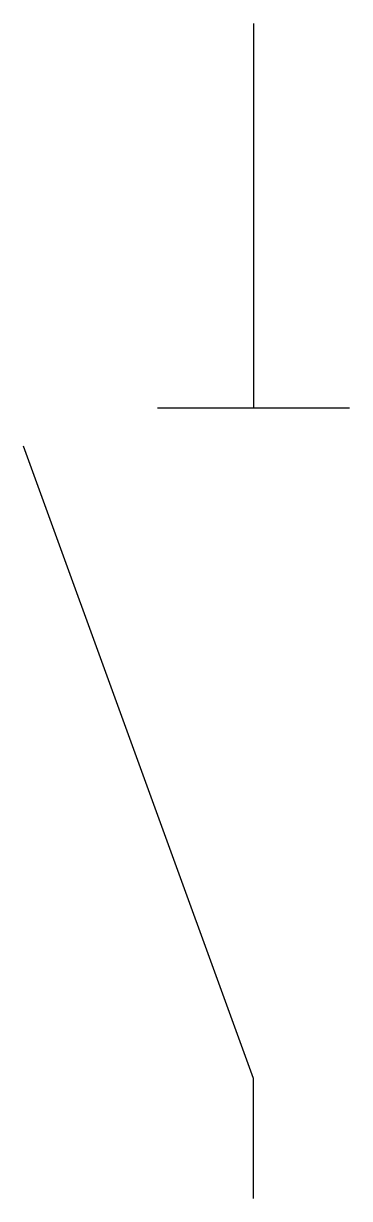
# Model space of a CAD drawing. Header units: millimetres. Extents: x 2378.2 to 2381.4, y 1588.6 to 1600.
import ezdxf

# ---------------------------------------------------------------- set-up
doc = ezdxf.new("R2010")
doc.units = ezdxf.units.MM
doc.layers.add('OCJ-ESQ UNI-CORREGIDOS IDO.br$0$01-ELE-APARATOS', color=170, linetype='Continuous')

# ---------------------------------------------------------------- blocks, each defined once
blk = doc.blocks.new('OCJ-ESQ UNI-CORREGIDOS IDO.br$0$A$C7AFF483F')
for points in [[(0, 0.88016), (0, 0.59216)], [(-0.072, 0.59216), (0.072, 0.59216)], [(0, 0.09), (-0.17238, 0.56361)], [(0, 0), (0, 0.09)]]:
    blk.add_lwpolyline(points)

msp = doc.modelspace()

# ---------------------------------------------------------------- block references
at = {"layer": 'OCJ-ESQ UNI-CORREGIDOS IDO.br$0$01-ELE-APARATOS', "xscale": 13.00659178094862, "yscale": 13.00659178094862, "zscale": 13.00659178094862}
msp.add_blockref('OCJ-ESQ UNI-CORREGIDOS IDO.br$0$A$C7AFF483F', (2380.434, 1588.597), dxfattribs=at)

doc.saveas('drawing.dxf')
